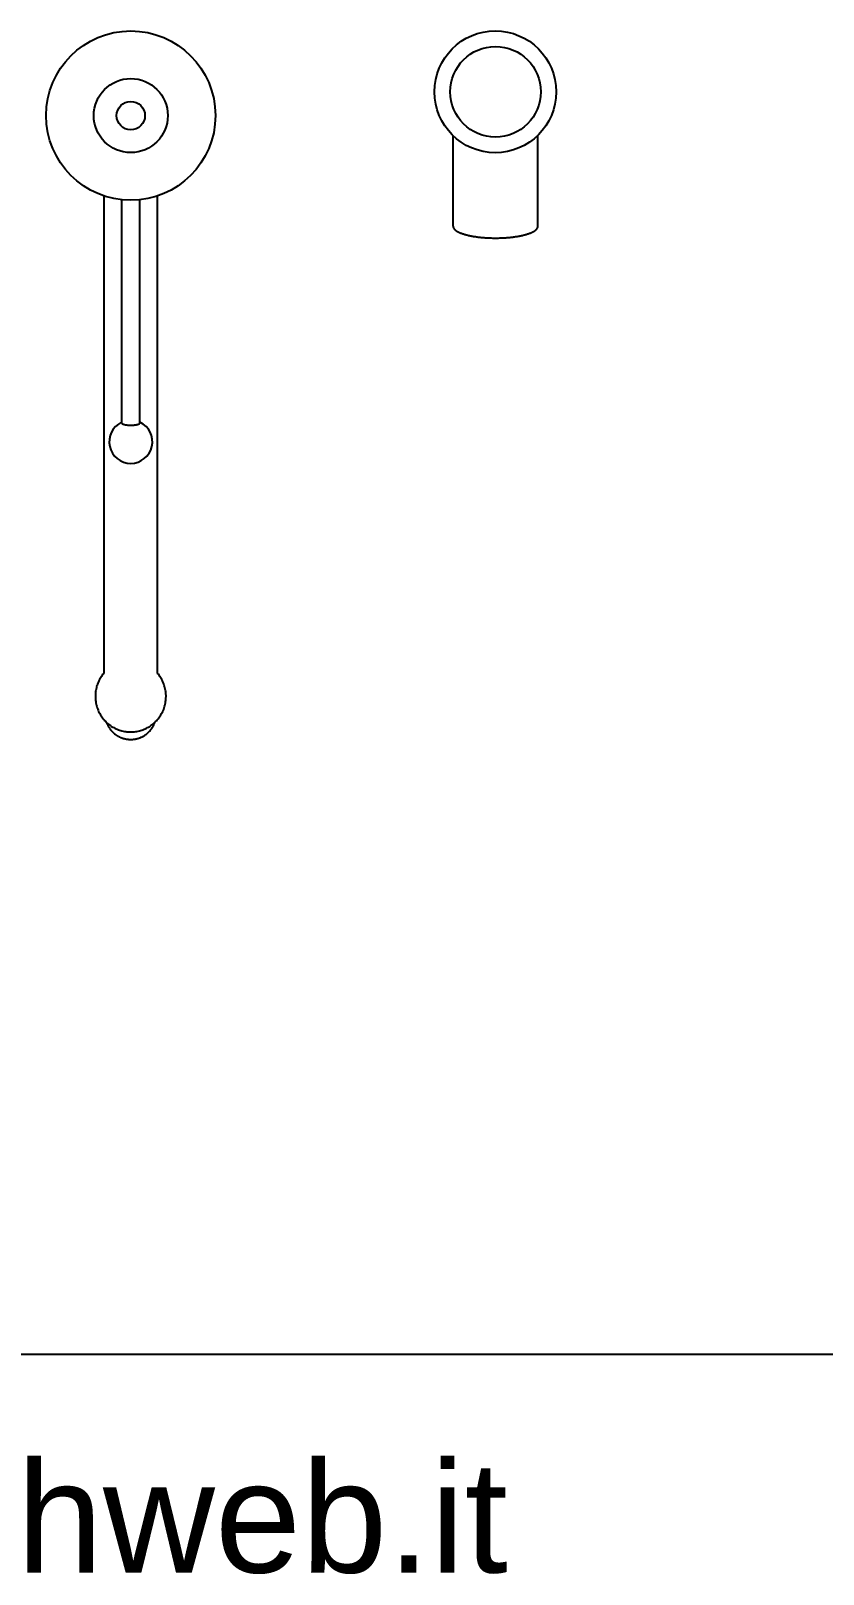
# Model space of a CAD drawing. Header units: millimetres. Extents: x 500 to 613, y 94 to 180.
# Drawn here: x 556.98 to 568.61, y 97.29 to 119.92 of the extents above; entities that cross this region are included whole.
import ezdxf

# ---------------------------------------------------------------- set-up
doc = ezdxf.new("R2010")
doc.units = ezdxf.units.MM
doc.layers.add('RUBINETTI', color=251, linetype='Continuous')
doc.layers.add('www.archweb.it - blocchi dwg', color=2, linetype='Continuous')
doc.styles.get("Standard").update_dxf_attribs({"font": 'arial.ttf'})

msp = doc.modelspace()

# ---------------------------------------------------------------- linework, layer by layer
at = {"layer": 'RUBINETTI'}
for p, q in [((563.179, 117.055, 0.008), (563.179, 118.383, 0.008)), ((564.424, 117.055, 0.008), (564.424, 118.389, 0.008)), ((558.052, 117.5, 0.006), (558.052, 110.499, 0.006)), ((558.315, 117.442, 0.008), (558.315, 114.173, 0.008)), ((558.584, 114.173, 0.008), (558.584, 117.442, 0.008)), ((558.843, 110.499, 0.006), (558.843, 117.498, 0.006)), ((563.179, 117.055, 0.008), (563.179, 117.051, 0.008)), ((563.179, 117.051, 0.008), (563.179, 117.046, 0.008)), ((563.179, 117.046, 0.008), (563.18, 117.042, 0.008)), ((563.18, 117.042, 0.008), (563.182, 117.038, 0.008)), ((563.182, 117.038, 0.008), (563.183, 117.034, 0.008)), ((563.183, 117.034, 0.008), (563.185, 117.029, 0.008)), ((563.185, 117.029, 0.008), (563.188, 117.025, 0.008)), ((563.188, 117.025, 0.008), (563.191, 117.021, 0.008)), ((563.191, 117.021, 0.008), (563.194, 117.017, 0.008)), ((563.194, 117.017, 0.008), (563.197, 117.013, 0.008)), ((563.197, 117.013, 0.008), (563.201, 117.009, 0.008)), ((563.201, 117.009, 0.008), (563.205, 117.005, 0.008)), ((563.205, 117.005, 0.008), (563.21, 117.001, 0.008)), ((563.21, 117.001, 0.008), (563.215, 116.997, 0.008)), ((563.215, 116.997, 0.008), (563.22, 116.993, 0.008)), ((563.22, 116.993, 0.008), (563.226, 116.989, 0.008)), ((563.226, 116.989, 0.008), (563.232, 116.985, 0.008)), ((564.371, 116.985, 0.008), (564.377, 116.989, 0.008)), ((564.377, 116.989, 0.008), (564.383, 116.993, 0.008)), ((564.383, 116.993, 0.008), (564.388, 116.997, 0.008)), ((564.388, 116.997, 0.008), (564.393, 117.001, 0.008)), ((564.393, 117.001, 0.008), (564.398, 117.005, 0.008)), ((564.398, 117.005, 0.008), (564.402, 117.009, 0.008)), ((564.402, 117.009, 0.008), (564.406, 117.013, 0.008)), ((564.406, 117.013, 0.008), (564.409, 117.017, 0.008)), ((564.409, 117.017, 0.008), (564.412, 117.021, 0.008)), ((564.412, 117.021, 0.008), (564.415, 117.025, 0.008)), ((564.415, 117.025, 0.008), (564.418, 117.029, 0.008)), ((564.418, 117.029, 0.008), (564.42, 117.034, 0.008)), ((564.42, 117.034, 0.008), (564.421, 117.038, 0.008)), ((564.421, 117.038, 0.008), (564.423, 117.042, 0.008)), ((564.423, 117.042, 0.008), (564.424, 117.046, 0.008)), ((564.424, 117.051, 0.008), (564.424, 117.055, 0.008)), ((564.424, 117.046, 0.008), (564.424, 117.051, 0.008)), ((563.232, 116.985, 0.008), (563.238, 116.981, 0.008)), ((563.238, 116.981, 0.008), (563.245, 116.977, 0.008)), ((563.245, 116.977, 0.008), (563.252, 116.973, 0.008)), ((563.252, 116.973, 0.008), (563.26, 116.97, 0.008)), ((563.26, 116.97, 0.008), (563.267, 116.966, 0.008)), ((563.267, 116.966, 0.008), (563.275, 116.962, 0.008)), ((563.275, 116.962, 0.008), (563.284, 116.959, 0.008)), ((563.284, 116.959, 0.008), (563.292, 116.955, 0.008)), ((563.292, 116.955, 0.008), (563.301, 116.952, 0.008)), ((563.301, 116.952, 0.008), (563.311, 116.948, 0.008)), ((563.311, 116.948, 0.008), (563.32, 116.945, 0.008)), ((563.32, 116.945, 0.008), (563.33, 116.942, 0.008)), ((563.33, 116.942, 0.008), (563.34, 116.939, 0.008)), ((563.34, 116.939, 0.008), (563.35, 116.936, 0.008)), ((563.35, 116.936, 0.008), (563.361, 116.933, 0.008)), ((563.361, 116.933, 0.008), (563.372, 116.93, 0.008)), ((563.372, 116.93, 0.008), (563.383, 116.927, 0.008)), ((563.383, 116.927, 0.008), (563.395, 116.924, 0.008)), ((563.395, 116.924, 0.008), (563.406, 116.921, 0.008)), ((563.406, 116.921, 0.008), (563.418, 116.918, 0.008)), ((563.418, 116.918, 0.008), (563.43, 116.916, 0.008)), ((563.43, 116.916, 0.008), (563.443, 116.913, 0.008)), ((563.443, 116.913, 0.008), (563.455, 116.911, 0.008)), ((563.455, 116.911, 0.008), (563.468, 116.909, 0.008)), ((563.468, 116.909, 0.008), (563.481, 116.906, 0.008)), ((563.481, 116.906, 0.008), (563.495, 116.904, 0.008)), ((563.495, 116.904, 0.008), (563.508, 116.902, 0.008)), ((563.508, 116.902, 0.008), (563.521, 116.9, 0.008)), ((563.521, 116.9, 0.008), (563.535, 116.898, 0.008)), ((563.535, 116.898, 0.008), (563.549, 116.897, 0.008)), ((563.549, 116.897, 0.008), (563.563, 116.895, 0.008)), ((563.563, 116.895, 0.008), (563.577, 116.893, 0.008)), ((563.577, 116.893, 0.008), (563.592, 116.892, 0.008)), ((563.592, 116.892, 0.008), (563.606, 116.891, 0.008)), ((563.606, 116.891, 0.008), (563.621, 116.889, 0.008)), ((563.621, 116.889, 0.008), (563.635, 116.888, 0.008)), ((563.635, 116.888, 0.008), (563.65, 116.887, 0.008)), ((563.65, 116.887, 0.008), (563.665, 116.886, 0.008)), ((563.665, 116.886, 0.008), (563.68, 116.885, 0.008)), ((563.68, 116.885, 0.008), (563.695, 116.884, 0.008)), ((563.695, 116.884, 0.008), (563.71, 116.884, 0.008)), ((563.71, 116.884, 0.008), (563.725, 116.883, 0.008)), ((563.725, 116.883, 0.008), (563.74, 116.883, 0.008)), ((563.74, 116.883, 0.008), (563.756, 116.882, 0.008)), ((563.756, 116.882, 0.008), (563.771, 116.882, 0.008)), ((563.771, 116.882, 0.008), (563.786, 116.882, 0.008)), ((563.786, 116.882, 0.008), (563.802, 116.882, 0.008)), ((563.802, 116.882, 0.008), (563.817, 116.882, 0.008)), ((563.817, 116.882, 0.008), (563.832, 116.882, 0.008)), ((563.832, 116.882, 0.008), (563.847, 116.882, 0.008)), ((563.847, 116.882, 0.008), (563.863, 116.883, 0.008)), ((563.863, 116.883, 0.008), (563.878, 116.883, 0.008)), ((563.878, 116.883, 0.008), (563.893, 116.884, 0.008)), ((563.893, 116.884, 0.008), (563.908, 116.884, 0.008)), ((563.908, 116.884, 0.008), (563.923, 116.885, 0.008)), ((563.923, 116.885, 0.008), (563.938, 116.886, 0.008)), ((563.938, 116.886, 0.008), (563.953, 116.887, 0.008)), ((563.953, 116.887, 0.008), (563.968, 116.888, 0.008)), ((563.968, 116.888, 0.008), (563.982, 116.889, 0.008)), ((563.982, 116.889, 0.008), (563.997, 116.891, 0.008)), ((563.997, 116.891, 0.008), (564.011, 116.892, 0.008)), ((564.011, 116.892, 0.008), (564.026, 116.893, 0.008)), ((564.026, 116.893, 0.008), (564.04, 116.895, 0.008)), ((564.04, 116.895, 0.008), (564.054, 116.897, 0.008)), ((564.054, 116.897, 0.008), (564.068, 116.898, 0.008)), ((564.068, 116.898, 0.008), (564.082, 116.9, 0.008)), ((564.082, 116.9, 0.008), (564.095, 116.902, 0.008)), ((564.095, 116.902, 0.008), (564.109, 116.904, 0.008)), ((564.109, 116.904, 0.008), (564.122, 116.906, 0.008)), ((564.122, 116.906, 0.008), (564.135, 116.909, 0.008)), ((564.135, 116.909, 0.008), (564.148, 116.911, 0.008)), ((564.148, 116.911, 0.008), (564.16, 116.913, 0.008)), ((564.16, 116.913, 0.008), (564.173, 116.916, 0.008)), ((564.173, 116.916, 0.008), (564.185, 116.918, 0.008)), ((564.185, 116.918, 0.008), (564.197, 116.921, 0.008)), ((564.197, 116.921, 0.008), (564.208, 116.924, 0.008)), ((564.208, 116.924, 0.008), (564.22, 116.927, 0.008)), ((564.22, 116.927, 0.008), (564.231, 116.93, 0.008)), ((564.231, 116.93, 0.008), (564.242, 116.933, 0.008)), ((564.242, 116.933, 0.008), (564.253, 116.936, 0.008)), ((564.253, 116.936, 0.008), (564.263, 116.939, 0.008)), ((564.263, 116.939, 0.008), (564.273, 116.942, 0.008)), ((564.273, 116.942, 0.008), (564.283, 116.945, 0.008)), ((564.283, 116.945, 0.008), (564.293, 116.948, 0.008)), ((564.293, 116.948, 0.008), (564.302, 116.952, 0.008)), ((564.302, 116.952, 0.008), (564.311, 116.955, 0.008)), ((564.311, 116.955, 0.008), (564.319, 116.959, 0.008)), ((564.319, 116.959, 0.008), (564.328, 116.962, 0.008)), ((564.328, 116.962, 0.008), (564.336, 116.966, 0.008)), ((564.336, 116.966, 0.008), (564.343, 116.97, 0.008)), ((564.343, 116.97, 0.008), (564.351, 116.973, 0.008)), ((564.351, 116.973, 0.008), (564.358, 116.977, 0.008)), ((564.358, 116.977, 0.008), (564.365, 116.981, 0.008)), ((564.365, 116.981, 0.008), (564.371, 116.985, 0.008)), ((558.315, 114.173, 0.008), (558.315, 114.172, 0.008)), ((558.315, 114.172, 0.008), (558.315, 114.171, 0.008)), ((558.315, 114.171, 0.008), (558.315, 114.17, 0.008)), ((558.315, 114.17, 0.008), (558.315, 114.169, 0.008)), ((558.315, 114.169, 0.008), (558.316, 114.169, 0.008)), ((558.316, 114.169, 0.008), (558.316, 114.168, 0.008)), ((558.316, 114.168, 0.008), (558.317, 114.167, 0.008)), ((558.317, 114.167, 0.008), (558.317, 114.166, 0.008)), ((558.317, 114.166, 0.008), (558.318, 114.165, 0.008)), ((558.318, 114.165, 0.008), (558.319, 114.164, 0.008)), ((558.319, 114.164, 0.008), (558.32, 114.164, 0.008)), ((558.32, 114.164, 0.008), (558.321, 114.163, 0.008)), ((558.321, 114.163, 0.008), (558.322, 114.162, 0.008)), ((558.322, 114.162, 0.008), (558.323, 114.161, 0.008)), ((558.323, 114.161, 0.008), (558.324, 114.16, 0.008)), ((558.324, 114.16, 0.008), (558.325, 114.159, 0.008)), ((558.325, 114.159, 0.008), (558.326, 114.159, 0.008)), ((558.326, 114.159, 0.008), (558.328, 114.158, 0.008)), ((558.328, 114.158, 0.008), (558.329, 114.157, 0.008)), ((558.329, 114.157, 0.008), (558.331, 114.156, 0.008)), ((558.331, 114.156, 0.008), (558.332, 114.156, 0.008)), ((558.332, 114.156, 0.008), (558.334, 114.155, 0.008)), ((558.334, 114.155, 0.008), (558.336, 114.154, 0.008)), ((558.336, 114.154, 0.008), (558.338, 114.153, 0.008)), ((558.338, 114.153, 0.008), (558.339, 114.153, 0.008)), ((558.339, 114.153, 0.008), (558.341, 114.152, 0.008)), ((558.341, 114.152, 0.008), (558.343, 114.151, 0.008)), ((558.343, 114.151, 0.008), (558.345, 114.151, 0.008)), ((558.345, 114.151, 0.008), (558.348, 114.15, 0.008)), ((558.348, 114.15, 0.008), (558.35, 114.149, 0.008)), ((558.35, 114.149, 0.008), (558.352, 114.149, 0.008)), ((558.352, 114.149, 0.008), (558.354, 114.148, 0.008)), ((558.354, 114.148, 0.008), (558.357, 114.148, 0.008)), ((558.357, 114.148, 0.008), (558.359, 114.147, 0.008)), ((558.359, 114.147, 0.008), (558.362, 114.146, 0.008)), ((558.362, 114.146, 0.008), (558.364, 114.146, 0.008)), ((558.364, 114.146, 0.008), (558.367, 114.145, 0.008)), ((558.367, 114.145, 0.008), (558.369, 114.145, 0.008)), ((558.369, 114.145, 0.008), (558.372, 114.144, 0.008)), ((558.372, 114.144, 0.008), (558.375, 114.144, 0.008)), ((558.375, 114.144, 0.008), (558.377, 114.143, 0.008)), ((558.377, 114.143, 0.008), (558.38, 114.143, 0.008)), ((558.38, 114.143, 0.008), (558.383, 114.142, 0.008)), ((558.383, 114.142, 0.008), (558.386, 114.142, 0.008)), ((558.386, 114.142, 0.008), (558.389, 114.142, 0.008)), ((558.389, 114.142, 0.008), (558.392, 114.141, 0.008)), ((558.392, 114.141, 0.008), (558.395, 114.141, 0.008)), ((558.395, 114.141, 0.008), (558.398, 114.141, 0.008)), ((558.398, 114.141, 0.008), (558.401, 114.14, 0.008)), ((558.401, 114.14, 0.008), (558.404, 114.14, 0.008)), ((558.404, 114.14, 0.008), (558.407, 114.14, 0.008)), ((558.407, 114.14, 0.008), (558.41, 114.139, 0.008)), ((558.41, 114.139, 0.008), (558.414, 114.139, 0.008)), ((558.414, 114.139, 0.008), (558.417, 114.139, 0.008)), ((558.417, 114.139, 0.008), (558.42, 114.139, 0.008)), ((558.42, 114.139, 0.008), (558.423, 114.139, 0.008)), ((558.423, 114.139, 0.008), (558.427, 114.138, 0.008)), ((558.427, 114.138, 0.008), (558.43, 114.138, 0.008)), ((558.43, 114.138, 0.008), (558.433, 114.138, 0.008)), ((558.433, 114.138, 0.008), (558.436, 114.138, 0.008)), ((558.436, 114.138, 0.008), (558.44, 114.138, 0.008)), ((558.44, 114.138, 0.008), (558.443, 114.138, 0.008)), ((558.443, 114.138, 0.008), (558.446, 114.138, 0.008)), ((558.446, 114.138, 0.008), (558.45, 114.138, 0.008)), ((558.45, 114.138, 0.008), (558.453, 114.138, 0.008)), ((558.453, 114.138, 0.008), (558.456, 114.138, 0.008)), ((558.456, 114.138, 0.008), (558.459, 114.138, 0.008)), ((558.459, 114.138, 0.008), (558.463, 114.138, 0.008)), ((558.463, 114.138, 0.008), (558.466, 114.138, 0.008)), ((558.466, 114.138, 0.008), (558.469, 114.138, 0.008)), ((558.469, 114.138, 0.008), (558.473, 114.138, 0.008)), ((558.473, 114.138, 0.008), (558.476, 114.139, 0.008)), ((558.476, 114.139, 0.008), (558.479, 114.139, 0.008)), ((558.479, 114.139, 0.008), (558.482, 114.139, 0.008)), ((558.482, 114.139, 0.008), (558.485, 114.139, 0.008)), ((558.485, 114.139, 0.008), (558.489, 114.139, 0.008)), ((558.489, 114.139, 0.008), (558.492, 114.14, 0.008)), ((558.492, 114.14, 0.008), (558.495, 114.14, 0.008)), ((558.495, 114.14, 0.008), (558.498, 114.14, 0.008)), ((558.498, 114.14, 0.008), (558.501, 114.141, 0.008)), ((558.501, 114.141, 0.008), (558.504, 114.141, 0.008)), ((558.504, 114.141, 0.008), (558.507, 114.141, 0.008)), ((558.507, 114.141, 0.008), (558.51, 114.142, 0.008)), ((558.51, 114.142, 0.008), (558.513, 114.142, 0.008)), ((558.513, 114.142, 0.008), (558.516, 114.142, 0.008)), ((558.516, 114.142, 0.008), (558.519, 114.143, 0.008)), ((558.519, 114.143, 0.008), (558.522, 114.143, 0.008)), ((558.522, 114.143, 0.008), (558.524, 114.144, 0.008)), ((558.524, 114.144, 0.008), (558.527, 114.144, 0.008)), ((558.527, 114.144, 0.008), (558.53, 114.145, 0.008)), ((558.53, 114.145, 0.008), (558.532, 114.145, 0.008)), ((558.532, 114.145, 0.008), (558.535, 114.146, 0.008)), ((558.535, 114.146, 0.008), (558.538, 114.146, 0.008)), ((558.538, 114.146, 0.008), (558.54, 114.147, 0.008)), ((558.54, 114.147, 0.008), (558.542, 114.148, 0.008)), ((558.542, 114.148, 0.008), (558.545, 114.148, 0.008)), ((558.545, 114.148, 0.008), (558.547, 114.149, 0.008)), ((558.547, 114.149, 0.008), (558.549, 114.149, 0.008)), ((558.549, 114.149, 0.008), (558.552, 114.15, 0.008)), ((558.552, 114.15, 0.008), (558.554, 114.151, 0.008)), ((558.554, 114.151, 0.008), (558.556, 114.151, 0.008)), ((558.556, 114.151, 0.008), (558.558, 114.152, 0.008)), ((558.558, 114.152, 0.008), (558.56, 114.153, 0.008)), ((558.56, 114.153, 0.008), (558.562, 114.153, 0.008)), ((558.562, 114.153, 0.008), (558.563, 114.154, 0.008)), ((558.563, 114.154, 0.008), (558.565, 114.155, 0.008)), ((558.565, 114.155, 0.008), (558.567, 114.156, 0.008)), ((558.567, 114.156, 0.008), (558.568, 114.156, 0.008)), ((558.568, 114.156, 0.008), (558.57, 114.157, 0.008)), ((558.57, 114.157, 0.008), (558.571, 114.158, 0.008)), ((558.571, 114.158, 0.008), (558.573, 114.159, 0.008)), ((558.573, 114.159, 0.008), (558.574, 114.159, 0.008)), ((558.574, 114.159, 0.008), (558.575, 114.16, 0.008)), ((558.575, 114.16, 0.008), (558.576, 114.161, 0.008)), ((558.576, 114.161, 0.008), (558.578, 114.162, 0.008)), ((558.578, 114.162, 0.008), (558.579, 114.163, 0.008)), ((558.579, 114.163, 0.008), (558.579, 114.164, 0.008)), ((558.579, 114.164, 0.008), (558.58, 114.164, 0.008)), ((558.58, 114.164, 0.008), (558.581, 114.165, 0.008)), ((558.581, 114.165, 0.008), (558.582, 114.166, 0.008)), ((558.582, 114.167, 0.008), (558.583, 114.168, 0.008)), ((558.582, 114.166, 0.008), (558.582, 114.167, 0.008)), ((558.583, 114.168, 0.008), (558.583, 114.169, 0.008)), ((558.583, 114.169, 0.008), (558.584, 114.169, 0.008)), ((558.584, 114.172, 0.008), (558.584, 114.173, 0.008)), ((558.584, 114.171, 0.008), (558.584, 114.172, 0.008)), ((558.584, 114.17, 0.008), (558.584, 114.171, 0.008)), ((558.584, 114.169, 0.008), (558.584, 114.17, 0.008))]:
    msp.add_line(p, q, dxfattribs=at)
at = {"layer": 'RUBINETTI', "elevation": 0.006}
for points in [[(558.052, 110.499), (558.04, 110.485), (558.029, 110.47), (558.018, 110.455), (558.008, 110.439), (557.999, 110.423), (557.99, 110.407), (557.981, 110.391), (557.974, 110.374), (557.966, 110.357), (557.96, 110.339), (557.954, 110.322), (557.948, 110.304), (557.944, 110.286), (557.94, 110.268), (557.936, 110.25), (557.933, 110.232), (557.931, 110.213), (557.93, 110.195), (557.929, 110.176), (557.929, 110.158), (557.929, 110.139), (557.93, 110.121), (557.932, 110.102), (557.935, 110.084), (557.938, 110.065), (557.941, 110.047), (557.946, 110.029), (557.951, 110.011), (557.956, 109.994), (557.963, 109.976), (557.969, 109.959), (557.977, 109.942), (557.985, 109.925), (557.993, 109.909), (558.003, 109.893), (558.012, 109.877), (558.023, 109.862), (558.034, 109.847), (558.045, 109.832), (558.057, 109.818), (558.069, 109.804), (558.082, 109.791), (558.095, 109.778), (558.109, 109.766), (558.123, 109.754), (558.138, 109.743), (558.153, 109.732), (558.168, 109.722), (558.184, 109.712), (558.2, 109.703), (558.216, 109.694), (558.233, 109.686), (558.25, 109.679), (558.267, 109.672), (558.284, 109.666), (558.302, 109.661), (558.32, 109.656), (558.338, 109.651), (558.356, 109.648), (558.374, 109.645), (558.392, 109.643), (558.411, 109.641), (558.429, 109.64), (558.447, 109.64), (558.466, 109.64), (558.484, 109.641), (558.503, 109.643), (558.521, 109.645), (558.539, 109.648), (558.557, 109.651), (558.575, 109.656), (558.593, 109.661), (558.61, 109.666), (558.628, 109.672), (558.645, 109.679), (558.662, 109.686), (558.678, 109.694), (558.695, 109.703), (558.711, 109.712), (558.727, 109.722), (558.742, 109.732), (558.757, 109.743), (558.771, 109.754), (558.786, 109.766), (558.799, 109.778), (558.813, 109.791), (558.825, 109.804), (558.838, 109.818), (558.85, 109.832), (558.861, 109.847), (558.872, 109.862), (558.882, 109.877), (558.892, 109.893), (558.901, 109.909), (558.91, 109.925), (558.918, 109.942), (558.925, 109.959), (558.932, 109.976), (558.938, 109.994), (558.944, 110.011), (558.949, 110.029), (558.953, 110.047), (558.957, 110.065), (558.96, 110.084), (558.963, 110.102), (558.964, 110.12), (558.965, 110.139), (558.966, 110.158), (558.966, 110.176), (558.965, 110.195), (558.963, 110.213), (558.961, 110.231), (558.958, 110.25), (558.955, 110.268), (558.951, 110.286), (558.946, 110.304), (558.941, 110.322), (558.935, 110.339), (558.928, 110.357), (558.921, 110.374), (558.913, 110.391), (558.905, 110.407), (558.896, 110.423), (558.887, 110.439), (558.876, 110.455), (558.866, 110.47), (558.855, 110.485), (558.843, 110.499)], [(558.093, 109.78), (558.096, 109.773), (558.098, 109.766), (558.101, 109.76), (558.104, 109.753), (558.107, 109.747), (558.11, 109.74), (558.113, 109.734), (558.116, 109.727), (558.12, 109.721), (558.123, 109.715), (558.127, 109.709), (558.131, 109.703), (558.135, 109.697), (558.139, 109.691), (558.143, 109.685), (558.147, 109.679), (558.151, 109.673), (558.156, 109.668), (558.161, 109.662), (558.165, 109.657), (558.17, 109.651), (558.175, 109.646), (558.18, 109.641), (558.185, 109.636), (558.19, 109.631), (558.196, 109.626), (558.201, 109.621), (558.207, 109.616), (558.212, 109.612), (558.218, 109.607), (558.224, 109.603), (558.23, 109.599), (558.236, 109.595), (558.242, 109.591), (558.248, 109.587), (558.254, 109.583), (558.26, 109.579), (558.267, 109.576), (558.273, 109.573), (558.28, 109.569), (558.286, 109.566), (558.293, 109.563), (558.299, 109.56), (558.306, 109.557), (558.313, 109.555), (558.32, 109.552), (558.327, 109.55), (558.334, 109.548), (558.34, 109.546), (558.348, 109.544), (558.355, 109.542), (558.362, 109.54), (558.369, 109.538), (558.376, 109.537), (558.383, 109.536), (558.39, 109.534), (558.397, 109.533), (558.405, 109.533), (558.412, 109.532), (558.419, 109.531), (558.427, 109.531), (558.434, 109.53), (558.441, 109.53), (558.448, 109.53), (558.456, 109.53), (558.463, 109.53), (558.47, 109.531), (558.478, 109.531), (558.485, 109.532), (558.492, 109.533), (558.499, 109.534), (558.507, 109.535), (558.514, 109.536), (558.521, 109.537), (558.528, 109.539), (558.535, 109.54), (558.542, 109.542), (558.549, 109.544), (558.556, 109.546), (558.563, 109.548), (558.57, 109.55), (558.577, 109.553), (558.584, 109.555), (558.591, 109.558), (558.597, 109.561), (558.604, 109.564), (558.611, 109.567), (558.617, 109.57), (558.624, 109.573), (558.63, 109.577), (558.636, 109.58), (558.643, 109.584), (558.649, 109.588), (558.655, 109.591), (558.661, 109.595), (558.667, 109.6), (558.673, 109.604), (558.678, 109.608), (558.684, 109.613), (558.69, 109.617), (558.695, 109.622), (558.701, 109.627), (558.706, 109.632), (558.711, 109.637), (558.716, 109.642), (558.721, 109.647), (558.726, 109.652), (558.731, 109.658), (558.736, 109.663), (558.74, 109.669), (558.745, 109.674), (558.749, 109.68), (558.753, 109.686), (558.758, 109.692), (558.762, 109.698), (558.766, 109.704), (558.769, 109.71), (558.773, 109.716), (558.776, 109.722), (558.78, 109.728), (558.783, 109.735), (558.786, 109.741), (558.789, 109.748), (558.792, 109.754), (558.795, 109.761), (558.798, 109.768), (558.8, 109.774), (558.802, 109.781)]]:
    msp.add_lwpolyline(points, dxfattribs=at)
at = {"layer": 'RUBINETTI'}
for centre, radius in [((558.449, 118.677, 0.003), 1.242), ((563.799, 119.026, 0.011), 0.893), ((563.802, 119.026, 0.006), 0.664), ((558.449, 118.677, 0.01), 0.543), ((558.449, 118.677, 0.01), 0.208)]:
    msp.add_circle(centre, radius, dxfattribs=at)
msp.add_arc((558.449, 113.895, 0.011), 0.317, 115.0741, 64.8348, dxfattribs=at)
at = {"layer": 'www.archweb.it - blocchi dwg', "color": 253}
msp.add_line((499.814, 100.515), (613.129, 100.515), dxfattribs=at)

# ---------------------------------------------------------------- texts
at = {"layer": 'www.archweb.it - blocchi dwg'}
msp.add_text('www.archweb.it', height=1.62866, dxfattribs=at).set_placement((548.054, 97.314))

doc.saveas('drawing.dxf')
